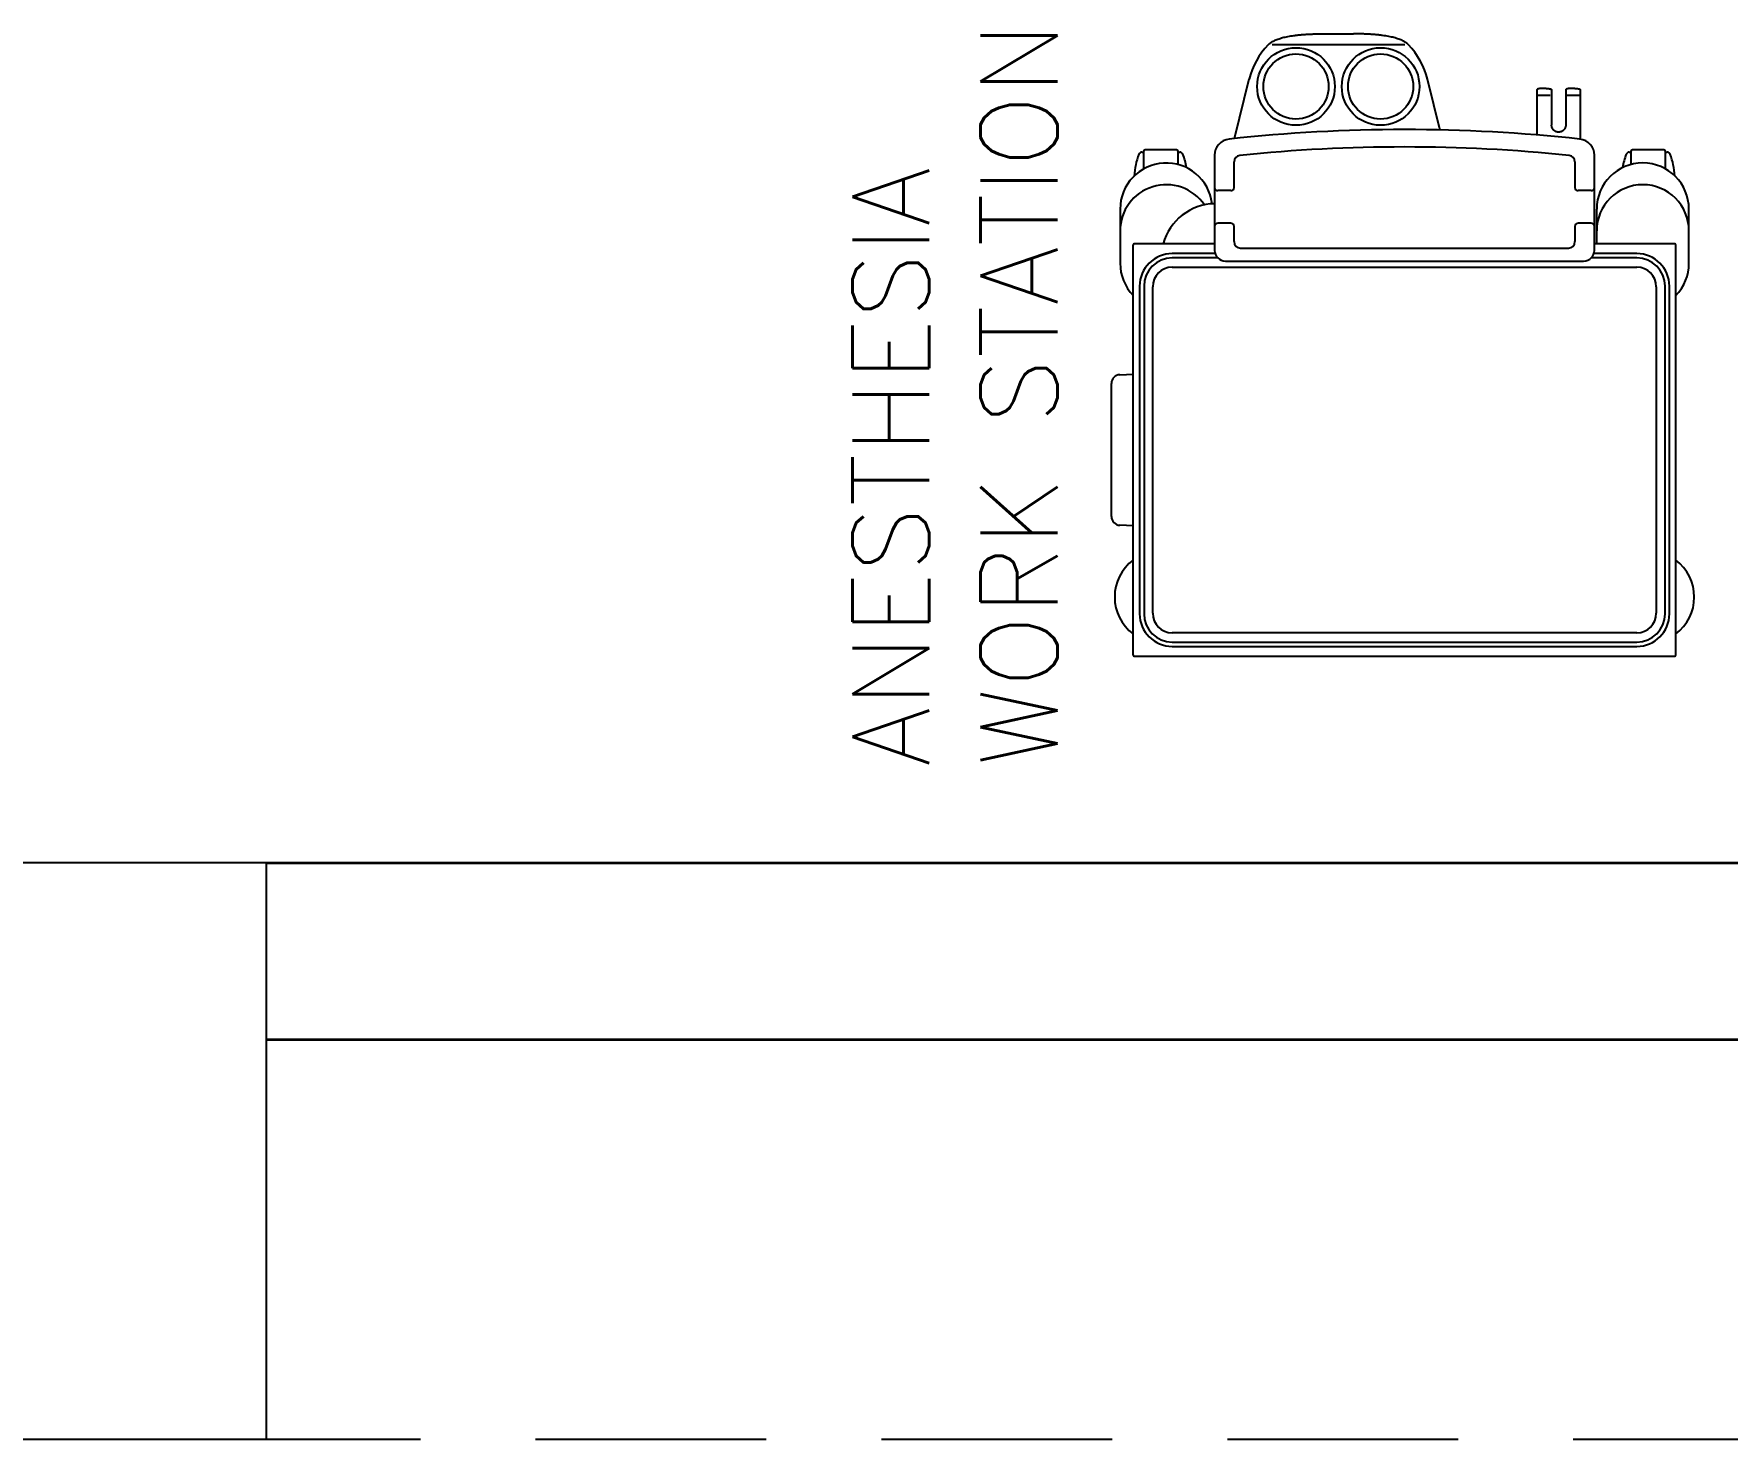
# Model space of a CAD drawing. Extents: x 3485972 to 3601240, y -625657 to -591207.
# Drawn here: x 3492963 to 3495166, y -612770 to -610941 of the extents above; entities that cross this region are included whole.
import ezdxf

# ---------------------------------------------------------------- set-up
doc = ezdxf.new("R2010")
doc.units = 0
doc.header["$LTSCALE"] = 6
doc.header["$MEASUREMENT"] = 0
doc.linetypes.add('HIDDEN', pattern=[0.375, 0.25, -0.125])
for name, color, linetype in [('Chajja', 7, 'CONTINUOUS'), ('COL', 5, 'CONTINUOUS'), ('equipment desc', 211, 'CONTINUOUS')]:
    doc.layers.add(name, color=color, linetype=linetype)
doc.layers.add('medical equipment', color=171, linetype='CONTINUOUS', lineweight=25)
doc.layers.add('WALL', color=8, linetype='CONTINUOUS', lineweight=35)
doc.styles.get("Standard").update_dxf_attribs({"font": 'SIMPLEX'})

msp = doc.modelspace()

# ---------------------------------------------------------------- linework, layer by layer
at = {"layer": 'Chajja', "linetype": 'HIDDEN', "ltscale": 200}
msp.add_line((3488215.7, -612770), (3510915.7, -612770), dxfattribs=at)
at = {"layer": 'COL'}
msp.add_lwpolyline([(3492515.7, -612770), (3493265.7, -612770), (3493265.7, -612020), (3492515.7, -612020)], close=True, dxfattribs=at)
at = {"layer": 'medical equipment'}
for p, q in [((3494640, -610941.1), (3494679.8, -610941.1)), ((3494746.3, -610955.2), (3494573.7, -610955.2)), ((3494525, -611077.3), (3494544.1, -610999.7)), ((3494775.7, -610999.7), (3494792.1, -611066.2)), ((3494930.4, -611012.3), (3494925.4, -611012.3)), ((3494967.8, -611012.3), (3494962.9, -611012.3)), ((3494918.4, -611014.1), (3494918.4, -611072.7)), ((3494935.7, -611021.1), (3494920.1, -611021.1)), ((3494937.4, -611014.1), (3494937.4, -611059.9)), ((3494955.8, -611014.1), (3494955.8, -611059.9)), ((3494973.1, -611021.1), (3494957.6, -611021.1)), ((3494974.9, -611078.1), (3494974.9, -611014.1)), ((3494404.4, -611095), (3494406.5, -611095)), ((3494406.5, -611094.3), (3494406.5, -611117)), ((3494449.5, -611092.2), (3494408.6, -611092.2)), ((3494451.6, -611111.2), (3494451.6, -611094.3)), ((3494451.6, -611095), (3494453.7, -611095)), ((3494499, -611099.1), (3494499, -611222.8)), ((3494993.2, -611140.9), (3494993.2, -611099.1)), ((3495038.5, -611095), (3495040.5, -611095)), ((3495040.5, -611094.3), (3495040.5, -611111.2)), ((3495083.6, -611092.2), (3495042.6, -611092.2)), ((3495085.7, -611117), (3495085.7, -611094.3)), ((3495085.7, -611095), (3495087.8, -611095)), ((3494524.4, -611140.9), (3494524.4, -611107.7)), ((3494967.8, -611107.7), (3494967.8, -611140.9)), ((3494520.1, -611145.1), (3494503.2, -611145.1)), ((3494989, -611145.1), (3494972, -611145.1)), ((3494993.2, -611191.7), (3494993.2, -611140.9)), ((3494376.1, -611169.1), (3494376.1, -611239.7)), ((3494520.1, -611187.5), (3494503.2, -611187.5)), ((3494989, -611187.5), (3494972, -611187.5)), ((3494996, -611169.1), (3494996, -611214.3)), ((3495116.1, -611239.7), (3495116.1, -611169.1)), ((3494524.4, -611211.5), (3494524.4, -611191.7)), ((3494967.8, -611191.7), (3494967.8, -611211.5)), ((3494993.2, -611222.8), (3494993.2, -611191.7)), ((3494393, -611749.5), (3494393, -611215.7)), ((3494499, -611214.3), (3494394.4, -611214.3)), ((3494499.6, -611227), (3494443.9, -611227)), ((3494503, -611232.7), (3494443.9, -611232.7)), ((3494532.8, -611220), (3494959.3, -611220)), ((3495048.3, -611232.7), (3494989.2, -611232.7)), ((3495048.3, -611227), (3494992.6, -611227)), ((3495097.7, -611214.3), (3494993.2, -611214.3)), ((3495099.1, -611749.5), (3495099.1, -611215.7)), ((3494443.9, -611244.7), (3495048.3, -611244.7)), ((3494513.1, -611236.9), (3494979.1, -611236.9)), ((3494401.5, -611269.4), (3494401.5, -611695.9)), ((3494407.2, -611269.4), (3494407.2, -611695.9)), ((3494418.5, -611695.2), (3494418.5, -611270.1)), ((3495073.7, -611270.1), (3495073.7, -611695.2)), ((3495085, -611695.9), (3495085, -611269.4)), ((3495090.7, -611695.9), (3495090.7, -611269.4)), ((3494375.5, -611384.7), (3494393, -611383.8)), ((3494364.8, -611569.3), (3494364.8, -611395.9)), ((3494393, -611581.5), (3494375.5, -611580.6)), ((3495048.3, -611720.6), (3494443.9, -611720.6)), ((3494443.9, -611732.6), (3495048.3, -611732.6)), ((3494443.9, -611738.2), (3495048.3, -611738.2)), ((3494394.4, -611751), (3495050.7, -611751)), ((3495050.7, -611751), (3495097.7, -611751))]:
    msp.add_line(p, q, dxfattribs=at)
for points in [[(3494568.8, -610955.2, -0.025602), (3494570.3, -610953.8, -0.022745), (3494572, -610952.4, -0.020025), (3494574, -610951.2, -0.017552), (3494576.3, -610950, -0.015367), (3494578.7, -610948.9, -0.01347), (3494581.4, -610947.8, -0.011839), (3494584.3, -610946.9, -0.010442), (3494587.4, -610946, -0.009249), (3494590.8, -610945.2, -0.008227), (3494594.4, -610944.4, -0.007351), (3494598.2, -610943.7, -0.006597), (3494602.3, -610943.2, -0.005945), (3494606.6, -610942.6, -0.005379), (3494611.1, -610942.2, -0.004886), (3494615.8, -610941.8, -0.004455), (3494620.8, -610941.5, -0.004076), (3494626, -610941.3, -0.003741), (3494631.5, -610941.1, -0.003445), (3494637.1, -610941.1), (3494640, -610941.1)], [(3494751.1, -610955.2, 0.025602), (3494749.6, -610953.8, 0.022745), (3494747.8, -610952.4, 0.020025), (3494745.8, -610951.2, 0.017552), (3494743.6, -610950, 0.015367), (3494741.2, -610948.9, 0.01347), (3494738.5, -610947.8, 0.011839), (3494735.6, -610946.9, 0.010442), (3494732.4, -610946, 0.009249), (3494729.1, -610945.2, 0.008227), (3494725.5, -610944.4, 0.007351), (3494721.7, -610943.7, 0.006597), (3494717.6, -610943.2, 0.005945), (3494713.3, -610942.6, 0.005379), (3494708.8, -610942.2, 0.004886), (3494704, -610941.8, 0.004455), (3494699.1, -610941.5, 0.004076), (3494693.9, -610941.3, 0.003741), (3494688.4, -610941.1, 0.003445), (3494682.8, -610941.1), (3494679.8, -610941.1)], [(3494925.4, -611012.3, 0.002668), (3494924.9, -611012.3, 0.002898), (3494924.3, -611012.3, 0.003158), (3494923.8, -611012.3, 0.003454), (3494923.4, -611012.3, 0.003791), (3494922.9, -611012.3, 0.004179), (3494922.4, -611012.4, 0.004627), (3494922, -611012.4, 0.005147), (3494921.6, -611012.4, 0.005755), (3494921.3, -611012.5, 0.00647), (3494920.9, -611012.6, 0.007316), (3494920.6, -611012.6, 0.008325), (3494920.3, -611012.7, 0.009535), (3494920, -611012.8, 0.010995), (3494919.7, -611012.8, 0.012764), (3494919.5, -611012.9, 0.014912), (3494919.3, -611013, 0.017514), (3494919.1, -611013.1, 0.02064), (3494918.9, -611013.2, 0.024316), (3494918.8, -611013.3, 0.028475), (3494918.7, -611013.4, 0.03286), (3494918.5, -611013.6, 0.036949), (3494918.5, -611013.7, 0.039976), (3494918.4, -611013.8, 0.041181), (3494918.4, -611013.9, 0.040211), (3494918.4, -611014.1)], [(3494930.4, -611012.3, -0.002668), (3494930.9, -611012.3, -0.002898), (3494931.5, -611012.3, -0.003158), (3494932, -611012.3, -0.003454), (3494932.5, -611012.3, -0.003791), (3494932.9, -611012.3, -0.004179), (3494933.4, -611012.4, -0.004627), (3494933.8, -611012.4, -0.005147), (3494934.2, -611012.4, -0.005755), (3494934.5, -611012.5, -0.00647), (3494934.9, -611012.6, -0.007316), (3494935.2, -611012.6, -0.008325), (3494935.5, -611012.7, -0.009535), (3494935.8, -611012.8, -0.010995), (3494936.1, -611012.8, -0.012764), (3494936.3, -611012.9, -0.014912), (3494936.5, -611013, -0.017514), (3494936.7, -611013.1, -0.02064), (3494936.9, -611013.2, -0.024316), (3494937, -611013.3, -0.028475), (3494937.2, -611013.4, -0.03286), (3494937.3, -611013.6, -0.036949), (3494937.3, -611013.7, -0.039976), (3494937.4, -611013.8, -0.041181), (3494937.4, -611013.9, -0.040211), (3494937.4, -611014.1)], [(3494962.9, -611012.3, 0.002668), (3494962.3, -611012.3, 0.002898), (3494961.8, -611012.3, 0.003158), (3494961.3, -611012.3, 0.003454), (3494960.8, -611012.3, 0.003791), (3494960.3, -611012.3, 0.004179), (3494959.9, -611012.4, 0.004627), (3494959.5, -611012.4, 0.005147), (3494959.1, -611012.4, 0.005755), (3494958.7, -611012.5, 0.00647), (3494958.3, -611012.6, 0.007316), (3494958, -611012.6, 0.008325), (3494957.7, -611012.7, 0.009535), (3494957.4, -611012.8, 0.010995), (3494957.2, -611012.8, 0.012764), (3494956.9, -611012.9, 0.014912), (3494956.7, -611013, 0.017514), (3494956.5, -611013.1, 0.02064), (3494956.3, -611013.2, 0.024316), (3494956.2, -611013.3, 0.028475), (3494956.1, -611013.4, 0.03286), (3494956, -611013.6, 0.036949), (3494955.9, -611013.7, 0.039976), (3494955.8, -611013.8, 0.041181), (3494955.8, -611013.9, 0.040211), (3494955.8, -611014.1)], [(3494967.8, -611012.3, -0.002668), (3494968.3, -611012.3, -0.002898), (3494968.9, -611012.3, -0.003158), (3494969.4, -611012.3, -0.003454), (3494969.9, -611012.3, -0.003791), (3494970.3, -611012.3, -0.004179), (3494970.8, -611012.4, -0.004627), (3494971.2, -611012.4, -0.005147), (3494971.6, -611012.4, -0.005755), (3494972, -611012.5, -0.00647), (3494972.3, -611012.6, -0.007316), (3494972.6, -611012.6, -0.008325), (3494972.9, -611012.7, -0.009535), (3494973.2, -611012.8, -0.010995), (3494973.5, -611012.8, -0.012764), (3494973.7, -611012.9, -0.014912), (3494973.9, -611013, -0.017514), (3494974.1, -611013.1, -0.02064), (3494974.3, -611013.2, -0.024316), (3494974.4, -611013.3, -0.028475), (3494974.6, -611013.4, -0.03286), (3494974.7, -611013.6, -0.036949), (3494974.8, -611013.7, -0.039976), (3494974.8, -611013.8, -0.041181), (3494974.8, -611013.9, -0.040211), (3494974.9, -611014.1)], [(3494955.8, -611059.9, -0.020587), (3494955.8, -611060.7, -0.020451), (3494955.7, -611061.4, -0.02014), (3494955.5, -611062.1, -0.019686), (3494955.3, -611062.8, -0.019128), (3494955.1, -611063.4, -0.018509), (3494954.8, -611064, -0.017871), (3494954.5, -611064.6, -0.017251), (3494954.1, -611065.1, -0.016683), (3494953.7, -611065.6, -0.016197), (3494953.3, -611066.1, -0.015819), (3494952.9, -611066.5, -0.015576), (3494952.5, -611066.9, -0.015491), (3494952, -611067.3, -0.015595), (3494951.5, -611067.6, -0.015922), (3494951, -611067.9, -0.016516), (3494950.6, -611068.1, -0.017435), (3494950.1, -611068.3, -0.021189), (3494949.6, -611068.5, -0.019986), (3494949.1, -611068.6, -0.01763), (3494948.6, -611068.7, -0.01446), (3494948.1, -611068.8, -0.010696), (3494947.6, -611068.8, -0.006552), (3494947.1, -611068.8, -0.002206), (3494946.6, -611068.8, -0.002208), (3494946.1, -611068.8, -0.006575), (3494945.6, -611068.8, -0.010764), (3494945.1, -611068.8, -0.014609), (3494944.6, -611068.7, -0.017899), (3494944.1, -611068.6, -0.020411), (3494943.6, -611068.5, -0.019013), (3494943.1, -611068.3, -0.017812), (3494942.7, -611068.1, -0.016831), (3494942.2, -611067.9, -0.016188), (3494941.7, -611067.6, -0.015823), (3494941.2, -611067.3, -0.015689), (3494940.8, -611066.9, -0.01575), (3494940.3, -611066.5, -0.015976), (3494939.9, -611066.1, -0.016341), (3494939.5, -611065.6, -0.01682), (3494939.1, -611065.1, -0.017387), (3494938.7, -611064.6, -0.018013), (3494938.4, -611064, -0.018665), (3494938.1, -611063.4, -0.019305), (3494937.9, -611062.8, -0.019892), (3494937.7, -611062.1, -0.020382), (3494937.6, -611061.4, -0.020736), (3494937.5, -611060.7, -0.020918), (3494937.4, -611059.9)]]:
    msp.add_lwpolyline(points, format="xyb", dxfattribs=at)
for centre, radius in [((3494604.9, -611009.6), 50.5), ((3494604.9, -611009.6), 42.4), ((3494715, -611009.6), 50.5), ((3494715, -611009.6), 42.4)]:
    msp.add_circle(centre, radius, dxfattribs=at)
for centre, radius, start, end in [((3494640, -611023.7), 98.9, 136.1433, 166.1593), ((3494679.8, -611023.7), 98.9, 13.8407, 43.8567), ((3494520.1, -611099.1), 21.2, 96.1853, 180), ((3494746.1, -613184), 2118.3, 83.8147, 96.1853), ((3494972, -611099.1), 21.2, 0, 83.8147), ((3494486.2, -611130.3), 91.8, 159.2164, 177.206), ((3494404.4, -611099.2), 4.24, 90, 159.2164), ((3494408.6, -611094.3), 2.12, 90, 180), ((3494449.5, -611094.3), 2.12, 0, 90), ((3494453.7, -611099.2), 4.24, 20.7836, 90), ((3494371.9, -611130.3), 91.8, 9.482, 20.7836), ((3494532.8, -611107.7), 8.47, 95.8639, 180), ((3494746.1, -613184), 2095.7, 84.1361, 95.8639), ((3494959.3, -611107.7), 8.47, 0, 84.1361), ((3495120.3, -611130.3), 91.8, 159.2164, 170.518), ((3495038.5, -611099.2), 4.24, 90, 159.2164), ((3495042.6, -611094.3), 2.12, 90, 180), ((3495083.6, -611094.3), 2.12, 0, 90), ((3495087.8, -611099.2), 4.24, 20.7836, 90), ((3495005.9, -611130.3), 91.8, 2.794, 20.7836), ((3494436.1, -611169.1), 60, 6.6099, 180), ((3495056.1, -611169.1), 60, 0, 180), ((3494436.1, -611197.4), 60, 34.241, 180), ((3494503.2, -611140.9), 4.24, 180, 270), ((3494520.1, -611140.9), 4.24, 270, 0), ((3494972, -611140.9), 4.24, 180, 270), ((3494989, -611140.9), 4.24, 270, 0), ((3495056.1, -611197.4), 60, 0, 180), ((3494500.4, -611232.7), 70.6, 91.1456, 164.9299), ((3494503.2, -611191.7), 4.24, 90, 180), ((3494520.1, -611191.7), 4.24, 0, 90), ((3494972, -611191.7), 4.24, 90, 180), ((3494989, -611191.7), 4.24, 0, 90), ((3494532.8, -611211.5), 8.47, 180, 270), ((3494959.3, -611211.5), 8.47, 270, 0), ((3494394.4, -611215.7), 1.41, 90, 180), ((3494443.9, -611269.4), 42.4, 90, 180), ((3494443.9, -611269.4), 36.7, 90, 180), ((3494513.1, -611222.8), 14.1, 180, 270), ((3494979.1, -611222.8), 14.1, 270, 0), ((3495048.3, -611269.4), 42.4, 0, 90), ((3495048.3, -611269.4), 36.7, 0, 90), ((3495097.7, -611215.7), 1.41, 0, 90), ((3494436.1, -611239.7), 60, 180, 224.1394), ((3494443.9, -611270.1), 25.4, 90, 180), ((3495048.3, -611270.1), 25.4, 0, 90), ((3495056.1, -611239.7), 60, 315.8606, 0), ((3494376.1, -611395.9), 11.3, 92.8624, 180), ((3494376.1, -611569.3), 11.3, 180, 267.1376), ((3494429, -611674), 60, 126.8699, 233.1301), ((3495063.1, -611674), 60, 306.8699, 53.1301), ((3494443.9, -611695.9), 42.4, 180, 270), ((3494443.9, -611695.9), 36.7, 180, 270), ((3494443.9, -611695.2), 25.4, 180, 270), ((3495048.3, -611695.2), 25.4, 270, 0), ((3495048.3, -611695.9), 36.7, 270, 0), ((3495048.3, -611695.9), 42.4, 270, 0), ((3494394.4, -611749.5), 1.41, 180, 270), ((3495097.7, -611749.5), 1.41, 270, 0)]:
    msp.add_arc(centre, radius, start, end, dxfattribs=at)
at = {"layer": 'WALL', "linetype": 'ByBlock'}
for p, q in [((3493265.7, -612020), (3498440.7, -612020)), ((3493265.7, -612250), (3498440.7, -612250))]:
    msp.add_line(p, q, dxfattribs=at)

# ---------------------------------------------------------------- texts
at = {"layer": 'equipment desc', "linetype": 'ByBlock', "insert": (3494027.8, -611894.7), "char_height": 100, "attachment_point": 1, "rotation": 90}
msp.add_mtext_dynamic_manual_height_columns('ANESTHESIA WORK STATION', width=1314.096, gutter_width=10, heights=[0], dxfattribs=at)

doc.saveas('drawing.dxf')
